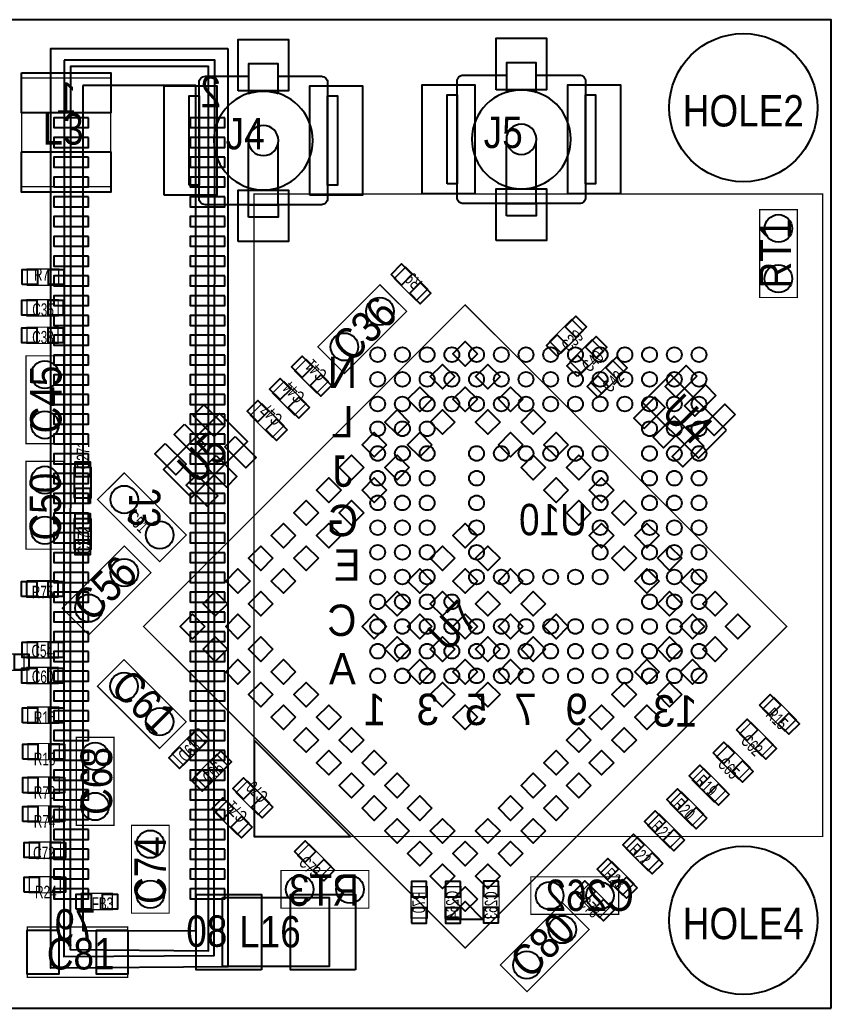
# Model space of a CAD drawing. Extents: x -1181 to 984, y -394 to 394.
# Drawn here: x 338 to 984, y -394 to 394 of the extents above; entities that cross this region are included whole.
import ezdxf
from ezdxf.enums import TextEntityAlignment as Align

# ---------------------------------------------------------------- set-up
doc = ezdxf.new("R2010")
doc.units = 0
for name, color, linetype in [('BG_OUTLINE', 1, 'CONTINUOUS'), ('PG_ASSEMBLY_BOTTOM', 2, 'CONTINUOUS'), ('PG_ASSEMBLY_TOP', 3, 'CONTINUOUS'), ('PIN_BOTTOM', 5, 'CONTINUOUS'), ('PIN_TOP', 4, 'CONTINUOUS'), ('RD_ASSEMBLY_BOTTOM', 6, 'CONTINUOUS'), ('RD_ASSEMBLY_TOP', 7, 'CONTINUOUS')]:
    doc.layers.add(name, color=color, linetype=linetype)

msp = doc.modelspace()

# ---------------------------------------------------------------- linework, layer by layer
at = {"layer": 'BG_OUTLINE'}
msp.add_lwpolyline([(984.25, -393.7), (984.25, 393.7), (-1181.1, 393.7), (-1181.1, -393.7)], close=True, dxfattribs=at)
at = {"layer": 'PG_ASSEMBLY_BOTTOM'}
for points in [[(503.77, 370.74), (503.7, -360.67), (362.8, -361.67), (362.83, 370.74)], [(373.3, 361.45), (373.1, -352.57), (492.7, -351.77), (493.3, 361.45)], [(388.3, 341.45), (388.3, -331.77), (478.2, -331.97), (478.3, 341.45)], [(524.58, -180.09), (524.58, -256.91), (601.39, -256.91)]]:
    msp.add_lwpolyline(points, close=True, dxfattribs=at)
msp.add_lwpolyline([(378.3, 356.45), (378, -346.87), (488.2, -347.87), (488.3, 356.45), (378.3, 356.45), (378.3, 351.45)], dxfattribs=at)
at = {"layer": 'PG_ASSEMBLY_BOTTOM', "const_width": 1}
for points in [[(977.38, -256.91), (977.38, 254.91), (524.62, 254.91), (524.62, -256.91)], [(341.4, -111.5), (316.6, -111.5), (316.6, -124.5), (341.4, -124.5)], [(616, -283.99), (545.99, -283.99), (546, -314), (616, -313.99)], [(745, -319), (815, -319), (815, -289), (745, -289)], [(662.49, -321.75), (662.49, -296.94), (649.49, -296.94), (649.49, -321.75)], [(676.51, -296.94), (676.5, -321.74), (689.51, -321.75), (689.51, -296.94)], [(706.79, -296.65), (706.79, -321.45), (719.78, -321.45), (719.78, -296.65)]]:
    msp.add_lwpolyline(points, close=True, dxfattribs=at)
at = {"layer": 'PG_ASSEMBLY_TOP'}
for points in [[(543.81, 335.05), (543.81, 358.5), (520.19, 358.5), (520.19, 335.05, -0.076601), (532, 336.87, -0.076974)], [(749.31, 336.05), (749.31, 359.5), (725.69, 359.5), (725.69, 336.05, -0.076601), (737.5, 337.87, -0.076974)], [(571.37, 297.5, 1), (492.63, 297.5, 1)], [(776.87, 298.5, 1), (698.13, 298.5, 1)], [(544, 297.5, 1), (520, 297.5, 1)], [(749.5, 298.5, 1), (725.5, 298.5, 1)]]:
    msp.add_lwpolyline(points, format="xyb", close=True, dxfattribs=at)
at = {"layer": 'PG_ASSEMBLY_TOP', "const_width": 1}
for points in [[(339.57, 347.31), (339.57, 260.69), (410.43, 260.69), (410.43, 347.31)], [(957.2, 242.47), (957.2, 172.46), (927.2, 172.47), (927.2, 242.47)], [(645.4, 196.72), (662.94, 179.19), (653.75, 169.99), (636.21, 187.53)], [(344.09, 195.2), (368.89, 195.2), (368.89, 182.2), (344.09, 182.2)], [(575.33, 133.15), (624.82, 182.65), (646.04, 161.44), (596.54, 111.94)], [(368.55, 157.8), (343.75, 157.8), (343.75, 170.8), (368.55, 170.8)], [(948.82, -89.59), (692.71, 166.53), (436.59, -89.59), (692.71, -345.7)], [(759.95, 137.47), (777.49, 155), (786.68, 145.81), (769.15, 128.27)], [(368.47, 135.8), (343.67, 135.8), (343.67, 148.8), (368.47, 148.8)], [(776.22, 121.2), (793.75, 138.74), (802.95, 129.55), (785.41, 112.01)], [(343, 56), (343, 126), (373, 126), (373, 56)], [(574.55, 96.45), (557.01, 113.99), (566.21, 123.18), (583.74, 105.65)], [(792.48, 104.94), (810.02, 122.48), (819.21, 113.28), (801.67, 95.75)], [(556.87, 78.78), (539.34, 96.31), (548.53, 105.5), (566.06, 87.97)], [(539.19, 61.1), (521.66, 78.63), (530.85, 87.83), (548.39, 70.29)], [(373, 42), (373, -28), (343, -28), (343, 42)], [(449.46, -37.97), (399.96, 11.53), (421.18, 32.74), (470.68, -16.75)], [(442.52, -46.72), (393.02, -96.22), (371.81, -75.01), (421.31, -25.51)], [(368.69, -114.7), (343.89, -114.7), (343.89, -101.7), (368.69, -101.7)], [(449.34, -186.72), (399.84, -137.23), (421.06, -116.01), (470.55, -165.51)], [(368.45, -135.2), (343.65, -135.2), (343.65, -122.2), (368.45, -122.2)], [(938.85, -146.23), (956.39, -163.76), (947.19, -172.95), (929.66, -155.42)], [(344.23, -153.8), (369.03, -153.8), (369.03, -166.8), (344.23, -166.8)], [(920.47, -166.02), (938, -183.56), (928.81, -192.75), (911.27, -175.22)], [(485.94, -182.57), (468.4, -200.11), (459.21, -190.92), (476.75, -173.38)], [(413, -178), (413, -248), (383, -248), (383, -178)], [(344.61, -182.8), (369.41, -182.8), (369.41, -195.8), (344.61, -195.8)], [(902.08, -184.41), (919.62, -201.95), (910.43, -211.14), (892.89, -193.6)], [(503.93, -200.72), (486.4, -218.25), (477.22, -209.06), (494.75, -191.53)], [(891.09, -229.47), (873.55, -211.94), (882.75, -202.74), (900.28, -220.28)], [(344.6, -209.5), (369.4, -209.5), (369.4, -222.5), (344.6, -222.5)], [(527.75, -239.47), (510.21, -221.94), (519.4, -212.75), (536.94, -230.28)], [(511.28, -255.31), (493.74, -237.76), (502.93, -228.57), (520.47, -246.12)], [(873.42, -248.16), (855.88, -230.62), (865.07, -221.43), (882.61, -238.96)], [(344.6, -232.5), (369.4, -232.5), (369.4, -245.5), (344.6, -245.5)], [(855.73, -265.82), (838.2, -248.28), (847.39, -239.09), (864.93, -256.63)], [(427, -318), (427, -248), (457, -248), (457, -318)], [(838.36, -284.22), (820.82, -266.68), (830.01, -257.49), (847.55, -275.02)], [(370.43, -274.2), (345.63, -274.2), (345.63, -261.2), (370.43, -261.2)], [(568.43, -262.99), (585.97, -280.53), (576.78, -289.71), (559.24, -272.17)], [(817.96, -303.59), (800.42, -286.06), (809.62, -276.86), (827.15, -294.4)], [(345.59, -288.8), (370.39, -288.8), (370.39, -301.8), (345.59, -301.8)], [(791.24, -294.84), (808.77, -312.38), (799.58, -321.57), (782.04, -304.03)], [(386.94, -302.26), (411.74, -302.26), (411.74, -315.26), (386.94, -315.26)], [(791.41, -331), (741.91, -380.5), (720.7, -359.29), (770.2, -309.79)], [(344, -329), (424, -329), (424, -369), (344, -369)]]:
    msp.add_lwpolyline(points, close=True, dxfattribs=at)
at = {"layer": 'PG_ASSEMBLY_TOP'}
for points in [[(543.81, 348.68), (578.18, 348.68, -0.414214), (583.18, 343.68), (583.18, 251.32, -0.414214), (578.18, 246.32), (485.82, 246.32, -0.414214), (480.82, 251.32), (480.82, 343.68, -0.414214), (485.82, 348.68)], [(749.31, 349.68), (783.68, 349.68, -0.414214), (788.68, 344.68), (788.68, 252.32, -0.414214), (783.68, 247.32), (691.32, 247.32, -0.414214), (686.32, 252.32), (686.32, 344.68, -0.414214), (691.32, 349.68)]]:
    msp.add_lwpolyline(points, format="xyb", dxfattribs=at)
for points in [[(485.82, 348.68), (520.19, 348.68)], [(691.32, 349.68), (725.69, 349.68)], [(520.19, 246.32), (520.19, 295.37)], [(543.81, 246.32), (543.81, 295.37)], [(725.69, 247.32), (725.69, 296.37)], [(749.31, 247.32), (749.31, 296.37)]]:
    msp.add_lwpolyline(points, dxfattribs=at)
for points in [[(473, 262), (473, 333), (480.82, 333), (480.82, 262)], [(583.18, 262), (583.18, 333), (591, 333), (591, 262)], [(678.5, 263), (678.5, 334), (686.32, 334), (686.32, 263)], [(788.68, 263), (788.68, 334), (796.5, 334), (796.5, 263)], [(520.19, 236.5), (520.19, 246.32), (543.81, 246.32), (543.81, 236.5)], [(725.69, 237.5), (725.69, 247.32), (749.31, 247.32), (749.31, 237.5)], [(900.81, 66.68), (856.26, 111.23), (833.98, 88.95), (878.53, 44.41)], [(497.07, 79.94), (452.52, 35.4), (474.79, 13.12), (519.34, 57.67)], [(381.5, 12.6), (381.5, 37.4), (394.5, 37.4), (394.5, 12.6)], [(394.5, -3.6), (394.5, -28.4), (381.5, -28.4), (381.5, -3.6)], [(343.6, -53.2), (368.4, -53.2), (368.4, -66.2), (343.6, -66.2)], [(499.5, -305.5), (584.5, -305.5), (584.5, -360.5), (499.5, -360.5)], [(706.85, -322.93), (678.56, -322.93), (692.71, -308.79)]]:
    msp.add_lwpolyline(points, close=True, dxfattribs=at)
at = {"layer": 'PIN_BOTTOM'}
for points in [[(392.8, 315.625), (365.24, 315.625), (365.24, 307.755), (392.8, 307.755)], [(501.36, 315.625), (473.8, 315.625), (473.8, 307.755), (501.36, 307.755)], [(392.8, 299.875), (365.24, 299.875), (365.24, 292.005), (392.8, 292.005)], [(501.36, 299.875), (473.8, 299.875), (473.8, 292.005), (501.36, 292.005)], [(392.8, 284.125), (365.24, 284.125), (365.24, 276.255), (392.8, 276.255)], [(501.36, 284.125), (473.8, 284.125), (473.8, 276.255), (501.36, 276.255)], [(392.8, 268.375), (365.24, 268.375), (365.24, 260.505), (392.8, 260.505)], [(501.36, 268.375), (473.8, 268.375), (473.8, 260.505), (501.36, 260.505)], [(392.8, 252.625), (365.24, 252.625), (365.24, 244.755), (392.8, 244.755)], [(501.36, 252.625), (473.8, 252.625), (473.8, 244.755), (501.36, 244.755)], [(392.8, 236.885), (365.24, 236.885), (365.24, 229.015), (392.8, 229.015)], [(501.36, 236.885), (473.8, 236.885), (473.8, 229.015), (501.36, 229.015)], [(392.8, 221.135), (365.24, 221.135), (365.24, 213.265), (392.8, 213.265)], [(501.36, 221.135), (473.8, 221.135), (473.8, 213.265), (501.36, 213.265)], [(392.8, 205.385), (365.24, 205.385), (365.24, 197.515), (392.8, 197.515)], [(501.36, 205.385), (473.8, 205.385), (473.8, 197.515), (501.36, 197.515)], [(392.8, 189.635), (365.24, 189.635), (365.24, 181.765), (392.8, 181.765)], [(501.36, 189.635), (473.8, 189.635), (473.8, 181.765), (501.36, 181.765)], [(392.8, 173.885), (365.24, 173.885), (365.24, 166.015), (392.8, 166.015)], [(501.36, 173.885), (473.8, 173.885), (473.8, 166.015), (501.36, 166.015)], [(392.8, 158.145), (365.24, 158.145), (365.24, 150.275), (392.8, 150.275)], [(501.36, 158.145), (473.8, 158.145), (473.8, 150.275), (501.36, 150.275)], [(392.8, 142.395), (365.24, 142.395), (365.24, 134.525), (392.8, 134.525)], [(501.36, 142.395), (473.8, 142.395), (473.8, 134.525), (501.36, 134.525)], [(392.8, 126.645), (365.24, 126.645), (365.24, 118.775), (392.8, 118.775)], [(501.36, 126.645), (473.8, 126.645), (473.8, 118.775), (501.36, 118.775)], [(392.8, 110.895), (365.24, 110.895), (365.24, 103.025), (392.8, 103.025)], [(501.36, 110.895), (473.8, 110.895), (473.8, 103.025), (501.36, 103.025)], [(392.8, 95.145), (365.24, 95.145), (365.24, 87.275), (392.8, 87.275)], [(501.36, 95.145), (473.8, 95.145), (473.8, 87.275), (501.36, 87.275)], [(392.8, 79.405), (365.24, 79.405), (365.24, 71.535), (392.8, 71.535)], [(501.36, 79.405), (473.8, 79.405), (473.8, 71.535), (501.36, 71.535)], [(392.8, 63.655), (365.24, 63.655), (365.24, 55.785), (392.8, 55.785)], [(501.36, 63.655), (473.8, 63.655), (473.8, 55.785), (501.36, 55.785)], [(392.8, 47.905), (365.24, 47.905), (365.24, 40.035), (392.8, 40.035)], [(501.36, 47.905), (473.8, 47.905), (473.8, 40.035), (501.36, 40.035)], [(392.8, 32.155), (365.24, 32.155), (365.24, 24.285), (392.8, 24.285)], [(501.36, 32.155), (473.8, 32.155), (473.8, 24.285), (501.36, 24.285)], [(392.8, 16.405), (365.24, 16.405), (365.24, 8.535), (392.8, 8.535)], [(501.36, 16.405), (473.8, 16.405), (473.8, 8.535), (501.36, 8.535)], [(392.8, 0.665), (365.24, 0.665), (365.24, -7.205), (392.8, -7.205)], [(501.36, 0.665), (473.8, 0.665), (473.8, -7.205), (501.36, -7.205)], [(392.8, -15.085), (365.24, -15.085), (365.24, -22.955), (392.8, -22.955)], [(501.36, -15.085), (473.8, -15.085), (473.8, -22.955), (501.36, -22.955)], [(392.8, -30.835), (365.24, -30.835), (365.24, -38.705), (392.8, -38.705)], [(501.36, -30.835), (473.8, -30.835), (473.8, -38.705), (501.36, -38.705)], [(392.8, -46.585), (365.24, -46.585), (365.24, -54.455), (392.8, -54.455)], [(501.36, -46.585), (473.8, -46.585), (473.8, -54.455), (501.36, -54.455)], [(392.8, -62.335), (365.24, -62.335), (365.24, -70.205), (392.8, -70.205)], [(501.36, -62.335), (473.8, -62.335), (473.8, -70.205), (501.36, -70.205)], [(392.8, -78.075), (365.24, -78.075), (365.24, -85.945), (392.8, -85.945)], [(501.36, -78.075), (473.8, -78.075), (473.8, -85.945), (501.36, -85.945)], [(392.8, -93.825), (365.24, -93.825), (365.24, -101.695), (392.8, -101.695)], [(501.36, -93.825), (473.8, -93.825), (473.8, -101.695), (501.36, -101.695)], [(392.8, -109.575), (365.24, -109.575), (365.24, -117.445), (392.8, -117.445)], [(501.36, -109.575), (473.8, -109.575), (473.8, -117.445), (501.36, -117.445)], [(345.51, -124), (345.51, -112), (333.51, -112), (333.51, -124)], [(392.8, -125.325), (365.24, -125.325), (365.24, -133.195), (392.8, -133.195)], [(501.36, -125.325), (473.8, -125.325), (473.8, -133.195), (501.36, -133.195)], [(392.8, -141.075), (365.24, -141.075), (365.24, -148.945), (392.8, -148.945)], [(501.36, -141.075), (473.8, -141.075), (473.8, -148.945), (501.36, -148.945)], [(392.8, -156.815), (365.24, -156.815), (365.24, -164.685), (392.8, -164.685)], [(501.36, -156.815), (473.8, -156.815), (473.8, -164.685), (501.36, -164.685)], [(392.8, -172.565), (365.24, -172.565), (365.24, -180.435), (392.8, -180.435)], [(501.36, -172.565), (473.8, -172.565), (473.8, -180.435), (501.36, -180.435)], [(392.8, -188.315), (365.24, -188.315), (365.24, -196.185), (392.8, -196.185)], [(501.36, -188.315), (473.8, -188.315), (473.8, -196.185), (501.36, -196.185)], [(392.8, -204.065), (365.24, -204.065), (365.24, -211.935), (392.8, -211.935)], [(501.36, -204.065), (473.8, -204.065), (473.8, -211.935), (501.36, -211.935)], [(392.8, -219.815), (365.24, -219.815), (365.24, -227.685), (392.8, -227.685)], [(501.36, -219.815), (473.8, -219.815), (473.8, -227.685), (501.36, -227.685)], [(392.8, -235.555), (365.24, -235.555), (365.24, -243.425), (392.8, -243.425)], [(501.36, -235.555), (473.8, -235.555), (473.8, -243.425), (501.36, -243.425)], [(392.8, -251.305), (365.24, -251.305), (365.24, -259.175), (392.8, -259.175)], [(501.36, -251.305), (473.8, -251.305), (473.8, -259.175), (501.36, -259.175)], [(392.8, -267.055), (365.24, -267.055), (365.24, -274.925), (392.8, -274.925)], [(501.36, -267.055), (473.8, -267.055), (473.8, -274.925), (501.36, -274.925)], [(392.8, -282.805), (365.24, -282.805), (365.24, -290.675), (392.8, -290.675)], [(501.36, -282.805), (473.8, -282.805), (473.8, -290.675), (501.36, -290.675)], [(392.8, -298.555), (365.24, -298.555), (365.24, -306.425), (392.8, -306.425)], [(501.36, -298.555), (473.8, -298.555), (473.8, -306.425), (501.36, -306.425)], [(650, -304.83), (662, -304.83), (662, -292.83), (650, -292.83)], [(689, -292.83), (677, -292.83), (677, -304.83), (689, -304.83)], [(719.29, -292.54), (707.29, -292.54), (707.29, -304.54), (719.29, -304.54)], [(650, -325.85), (662, -325.85), (662, -313.85), (650, -313.85)], [(689, -313.85), (677, -313.85), (677, -325.85), (689, -325.85)], [(719.29, -313.56), (707.29, -313.56), (707.29, -325.56), (719.29, -325.56)]]:
    msp.add_lwpolyline(points, close=True, dxfattribs=at)
for centre, radius in [((914.25, 323.7), 59.055), ((623.05, 126.95), 5.905), ((642.73, 126.95), 5.905), ((662.42, 126.95), 5.905), ((682.1, 126.95), 5.905), ((701.79, 126.95), 5.905), ((721.47, 126.95), 5.905), ((741.16, 126.95), 5.905), ((760.84, 126.95), 5.905), ((780.53, 126.95), 5.905), ((800.21, 126.95), 5.905), ((819.9, 126.95), 5.905), ((839.58, 126.95), 5.905), ((859.27, 126.95), 5.905), ((878.95, 126.95), 5.905), ((623.05, 107.27), 5.905), ((642.73, 107.27), 5.905), ((662.42, 107.27), 5.905), ((682.1, 107.27), 5.905), ((701.79, 107.27), 5.905), ((721.47, 107.27), 5.905), ((741.16, 107.27), 5.905), ((760.84, 107.27), 5.905), ((780.53, 107.27), 5.905), ((800.21, 107.27), 5.905), ((819.9, 107.27), 5.905), ((839.58, 107.27), 5.905), ((859.27, 107.27), 5.905), ((878.95, 107.27), 5.905), ((623.05, 87.58), 5.905), ((642.73, 87.58), 5.905), ((662.42, 87.58), 5.905), ((682.1, 87.58), 5.905), ((701.79, 87.58), 5.905), ((721.47, 87.58), 5.905), ((741.16, 87.58), 5.905), ((760.84, 87.58), 5.905), ((780.53, 87.58), 5.905), ((800.21, 87.58), 5.905), ((819.9, 87.58), 5.905), ((839.58, 87.58), 5.905), ((859.27, 87.58), 5.905), ((878.95, 87.58), 5.905), ((623.05, 67.9), 5.905), ((642.73, 67.9), 5.905), ((662.42, 67.9), 5.905), ((839.58, 67.9), 5.905), ((859.27, 67.9), 5.905), ((878.95, 67.9), 5.905), ((623.05, 48.21), 5.905), ((642.73, 48.21), 5.905), ((662.42, 48.21), 5.905), ((701.79, 48.21), 5.905), ((721.47, 48.21), 5.905), ((741.16, 48.21), 5.905), ((760.84, 48.21), 5.905), ((780.53, 48.21), 5.905), ((800.21, 48.21), 5.905), ((839.58, 48.21), 5.905), ((859.27, 48.21), 5.905), ((878.95, 48.21), 5.905), ((623.05, 28.53), 5.905), ((642.73, 28.53), 5.905), ((662.42, 28.53), 5.905), ((701.79, 28.53), 5.905), ((800.21, 28.53), 5.905), ((839.58, 28.53), 5.905), ((859.27, 28.53), 5.905), ((878.95, 28.53), 5.905), ((623.05, 8.84), 5.905), ((642.73, 8.84), 5.905), ((662.42, 8.84), 5.905), ((701.79, 8.84), 5.905), ((800.21, 8.84), 5.905), ((839.58, 8.84), 5.905), ((859.27, 8.84), 5.905), ((878.95, 8.84), 5.905), ((623.05, -10.84), 5.905), ((642.73, -10.84), 5.905), ((662.42, -10.84), 5.905), ((701.79, -10.84), 5.905), ((800.21, -10.84), 5.905), ((839.58, -10.84), 5.905), ((859.27, -10.84), 5.905), ((878.95, -10.84), 5.905), ((623.05, -30.53), 5.905), ((642.73, -30.53), 5.905), ((662.42, -30.53), 5.905), ((701.79, -30.53), 5.905), ((800.21, -30.53), 5.905), ((839.58, -30.53), 5.905), ((859.27, -30.53), 5.905), ((878.95, -30.53), 5.905), ((623.05, -50.21), 5.905), ((642.73, -50.21), 5.905), ((662.42, -50.21), 5.905), ((701.79, -50.21), 5.905), ((721.47, -50.21), 5.905), ((741.16, -50.21), 5.905), ((760.84, -50.21), 5.905), ((780.53, -50.21), 5.905), ((800.21, -50.21), 5.905), ((839.58, -50.21), 5.905), ((859.27, -50.21), 5.905), ((878.95, -50.21), 5.905), ((623.05, -69.9), 5.905), ((642.73, -69.9), 5.905), ((662.42, -69.9), 5.905), ((682.1, -69.9), 5.905), ((839.58, -69.9), 5.905), ((859.27, -69.9), 5.905), ((878.95, -69.9), 5.905), ((623.05, -89.58), 5.905), ((642.73, -89.58), 5.905), ((662.42, -89.58), 5.905), ((682.1, -89.58), 5.905), ((701.79, -89.58), 5.905), ((721.47, -89.58), 5.905), ((741.16, -89.58), 5.905), ((760.84, -89.58), 5.905), ((780.53, -89.58), 5.905), ((800.21, -89.58), 5.905), ((819.9, -89.58), 5.905), ((839.58, -89.58), 5.905), ((859.27, -89.58), 5.905), ((878.95, -89.58), 5.905), ((623.05, -109.27), 5.905), ((642.73, -109.27), 5.905), ((662.42, -109.27), 5.905), ((682.1, -109.27), 5.905), ((701.79, -109.27), 5.905), ((721.47, -109.27), 5.905), ((741.16, -109.27), 5.905), ((760.84, -109.27), 5.905), ((780.53, -109.27), 5.905), ((800.21, -109.27), 5.905), ((819.9, -109.27), 5.905), ((839.58, -109.27), 5.905), ((859.27, -109.27), 5.905), ((878.95, -109.27), 5.905), ((623.05, -128.95), 5.905), ((642.73, -128.95), 5.905), ((662.42, -128.95), 5.905), ((682.1, -128.95), 5.905), ((701.79, -128.95), 5.905), ((721.47, -128.95), 5.905), ((741.16, -128.95), 5.905), ((760.84, -128.95), 5.905), ((780.53, -128.95), 5.905), ((800.21, -128.95), 5.905), ((819.9, -128.95), 5.905), ((839.58, -128.95), 5.905), ((859.27, -128.95), 5.905), ((878.95, -128.95), 5.905), ((914.25, -323.7), 59.055), ((561, -299), 11), ((601, -299), 11), ((760, -304), 11), ((800, -304), 11)]:
    msp.add_circle(centre, radius, dxfattribs=at)
at = {"layer": 'PIN_TOP'}
for points in [[(512, 337), (512, 378), (552, 378), (552, 337)], [(717.5, 338), (717.5, 379), (757.5, 379), (757.5, 338)], [(339.5, 351.5), (410.5, 351.5), (410.5, 319.5), (339.5, 319.5)], [(453, 254), (453, 341), (495, 341), (495, 254)], [(569, 254), (569, 341), (611, 341), (611, 254)], [(658.5, 255), (658.5, 342), (700.5, 342), (700.5, 255)], [(774.5, 255), (774.5, 342), (816.5, 342), (816.5, 255)], [(339.5, 288.5), (410.5, 288.5), (410.5, 256.5), (339.5, 256.5)], [(512, 217), (512, 258), (552, 258), (552, 217)], [(717.5, 218), (717.5, 259), (757.5, 259), (757.5, 218)], [(633.654719, 190.79), (642.14, 199.275281), (650.625281, 190.79), (642.14, 182.304719)], [(339.98, 182.7), (339.98, 194.7), (351.98, 194.7), (351.98, 182.7)], [(361, 182.7), (361, 194.7), (373, 194.7), (373, 182.7)], [(648.514719, 175.93), (657, 184.415281), (665.485281, 175.93), (657, 167.444719)], [(351.64, 170.3), (351.64, 158.3), (339.64, 158.3), (339.64, 170.3)], [(372.66, 170.3), (372.66, 158.3), (360.66, 158.3), (360.66, 170.3)], [(780.75, 140.584719), (772.264719, 149.07), (780.75, 157.555281), (789.235281, 149.07)], [(351.56, 148.3), (351.56, 136.3), (339.56, 136.3), (339.56, 148.3)], [(372.58, 148.3), (372.58, 136.3), (360.58, 136.3), (360.58, 148.3)], [(765.89, 125.724719), (757.404719, 134.21), (765.89, 142.695281), (774.375281, 134.21)], [(702.453931, 127.55), (692.71, 117.806069), (682.966069, 127.55), (692.71, 137.293931)], [(797.01, 124.314719), (788.524719, 132.8), (797.01, 141.285281), (805.495281, 132.8)], [(782.15, 109.454719), (773.664719, 117.94), (782.15, 126.425281), (790.635281, 117.94)], [(571.435281, 117.25), (562.95, 108.764719), (554.464719, 117.25), (562.95, 125.735281)], [(684.363931, 109.45), (674.62, 99.706069), (664.876069, 109.45), (674.62, 119.193931)], [(720.543931, 109.45), (710.8, 99.706069), (701.056069, 109.45), (710.8, 119.193931)], [(813.27, 108.054719), (804.784719, 116.54), (813.27, 125.025281), (821.755281, 116.54)], [(877.146397, 109.835466), (860.444534, 93.133603), (852.093603, 101.484534), (868.795466, 118.186397)], [(586.295281, 102.39), (577.81, 93.904719), (569.324719, 102.39), (577.81, 110.875281)], [(553.755281, 99.57), (545.27, 91.084719), (536.784719, 99.57), (545.27, 108.055281)], [(798.41, 93.194719), (789.924719, 101.68), (798.41, 110.165281), (806.895281, 101.68)], [(892.456397, 94.525466), (875.754534, 77.823603), (867.403603, 86.174534), (884.105466, 102.876397)], [(666.263931, 91.36), (656.52, 81.616069), (646.776069, 91.36), (656.52, 101.103931)], [(702.453931, 91.36), (692.71, 81.616069), (682.966069, 91.36), (692.71, 101.103931)], [(738.643931, 91.36), (728.9, 81.616069), (719.156069, 91.36), (728.9, 101.103931)], [(484.534534, 86.896397), (501.236397, 70.194534), (492.885466, 61.843603), (476.183603, 78.545466)], [(536.075281, 81.89), (527.59, 73.404719), (519.104719, 81.89), (527.59, 90.375281)], [(568.615281, 84.71), (560.13, 76.224719), (551.644719, 84.71), (560.13, 93.195281)], [(852.086397, 84.775466), (835.384534, 68.073603), (827.033603, 76.424534), (843.735466, 93.126397)], [(907.766397, 79.215466), (891.064534, 62.513603), (882.713603, 70.864534), (899.415466, 87.566397)], [(648.173931, 73.26), (638.43, 63.516069), (628.686069, 73.26), (638.43, 83.003931)], [(684.363931, 73.26), (674.62, 63.516069), (664.876069, 73.26), (674.62, 83.003931)], [(720.543931, 73.26), (710.8, 63.516069), (701.056069, 73.26), (710.8, 83.003931)], [(756.733931, 73.26), (746.99, 63.516069), (737.246069, 73.26), (746.99, 83.003931)], [(469.224534, 71.586397), (485.926397, 54.884534), (477.575466, 46.533603), (460.873603, 63.235466)], [(550.935281, 67.03), (542.45, 58.544719), (533.964719, 67.03), (542.45, 75.515281)], [(867.396397, 69.465466), (850.694534, 52.763603), (842.343603, 61.114534), (859.045466, 77.816397)], [(630.073931, 55.17), (620.33, 45.426069), (610.586069, 55.17), (620.33, 64.913931)], [(666.263931, 55.17), (656.52, 45.426069), (646.776069, 55.17), (656.52, 64.913931)], [(738.643931, 55.17), (728.9, 45.426069), (719.156069, 55.17), (728.9, 64.913931)], [(774.833931, 55.17), (765.09, 45.426069), (755.346069, 55.17), (765.09, 64.913931)], [(453.914534, 56.276397), (470.616397, 39.574534), (462.265466, 31.223603), (445.563603, 47.925466)], [(509.594534, 61.836397), (526.296397, 45.134534), (517.945466, 36.783603), (501.243603, 53.485466)], [(882.706397, 54.155466), (866.004534, 37.453603), (857.653603, 45.804534), (874.355466, 62.506397)], [(394, 29.51), (382, 29.51), (382, 41.51), (394, 41.51)], [(494.284534, 46.526397), (510.986397, 29.824534), (502.635466, 21.473603), (485.933603, 38.175466)], [(611.983931, 37.07), (602.24, 27.326069), (592.496069, 37.07), (602.24, 46.813931)], [(648.173931, 37.07), (638.43, 27.326069), (628.686069, 37.07), (638.43, 46.813931)], [(756.733931, 37.07), (746.99, 27.326069), (737.246069, 37.07), (746.99, 46.813931)], [(792.923931, 37.07), (783.18, 27.326069), (773.436069, 37.07), (783.18, 46.813931)], [(478.974534, 31.216397), (495.676397, 14.514534), (487.325466, 6.163603), (470.623603, 22.865466)], [(593.883931, 18.98), (584.14, 9.236069), (574.396069, 18.98), (584.14, 28.723931)], [(630.073931, 18.98), (620.33, 9.236069), (610.586069, 18.98), (620.33, 28.723931)], [(774.833931, 18.98), (765.09, 9.236069), (755.346069, 18.98), (765.09, 28.723931)], [(811.023931, 18.98), (801.28, 9.236069), (791.536069, 18.98), (801.28, 28.723931)], [(394, 8.49), (382, 8.49), (382, 20.49), (394, 20.49)], [(575.793931, 0.88), (566.05, -8.863931), (556.306069, 0.88), (566.05, 10.623931)], [(611.983931, 0.88), (602.24, -8.863931), (592.496069, 0.88), (602.24, 10.623931)], [(792.923931, 0.88), (783.18, -8.863931), (773.436069, 0.88), (783.18, 10.623931)], [(829.113931, 0.88), (819.37, -8.863931), (809.626069, 0.88), (819.37, 10.623931)], [(382, 0.51), (394, 0.51), (394, -11.49), (382, -11.49)], [(557.693931, -17.21), (547.95, -26.953931), (538.206069, -17.21), (547.95, -7.466069)], [(593.883931, -17.21), (584.14, -26.953931), (574.396069, -17.21), (584.14, -7.466069)], [(702.453931, -17.21), (692.71, -26.953931), (682.966069, -17.21), (692.71, -7.466069)], [(811.023931, -17.21), (801.28, -26.953931), (791.536069, -17.21), (801.28, -7.466069)], [(847.213931, -17.21), (837.47, -26.953931), (827.726069, -17.21), (837.47, -7.466069)], [(382, -20.51), (394, -20.51), (394, -32.51), (382, -32.51)], [(539.603931, -35.31), (529.86, -45.053931), (520.116069, -35.31), (529.86, -25.566069)], [(575.793931, -35.31), (566.05, -45.053931), (556.306069, -35.31), (566.05, -25.566069)], [(684.363931, -35.31), (674.62, -45.053931), (664.876069, -35.31), (674.62, -25.566069)], [(720.543931, -35.31), (710.8, -45.053931), (701.056069, -35.31), (710.8, -25.566069)], [(829.113931, -35.31), (819.37, -45.053931), (809.626069, -35.31), (819.37, -25.566069)], [(865.303931, -35.31), (855.56, -45.053931), (845.816069, -35.31), (855.56, -25.566069)], [(521.503931, -53.4), (511.76, -63.143931), (502.016069, -53.4), (511.76, -43.656069)], [(557.693931, -53.4), (547.95, -63.143931), (538.206069, -53.4), (547.95, -43.656069)], [(666.263931, -53.4), (656.52, -63.143931), (646.776069, -53.4), (656.52, -43.656069)], [(702.453931, -53.4), (692.71, -63.143931), (682.966069, -53.4), (692.71, -43.656069)], [(738.643931, -53.4), (728.9, -63.143931), (719.156069, -53.4), (728.9, -43.656069)], [(847.213931, -53.4), (837.47, -63.143931), (827.726069, -53.4), (837.47, -43.656069)], [(883.403931, -53.4), (873.66, -63.143931), (863.916069, -53.4), (873.66, -43.656069)], [(339.49, -65.7), (339.49, -53.7), (351.49, -53.7), (351.49, -65.7)], [(360.51, -65.7), (360.51, -53.7), (372.51, -53.7), (372.51, -65.7)], [(503.413931, -71.5), (493.67, -81.243931), (483.926069, -71.5), (493.67, -61.756069)], [(539.603931, -71.5), (529.86, -81.243931), (520.116069, -71.5), (529.86, -61.756069)], [(648.173931, -71.5), (638.43, -81.243931), (628.686069, -71.5), (638.43, -61.756069)], [(684.363931, -71.5), (674.62, -81.243931), (664.876069, -71.5), (674.62, -61.756069)], [(720.543931, -71.5), (710.8, -81.243931), (701.056069, -71.5), (710.8, -61.756069)], [(756.733931, -71.5), (746.99, -81.243931), (737.246069, -71.5), (746.99, -61.756069)], [(865.303931, -71.5), (855.56, -81.243931), (845.816069, -71.5), (855.56, -61.756069)], [(901.493931, -71.5), (891.75, -81.243931), (882.006069, -71.5), (891.75, -61.756069)], [(485.313931, -89.59), (475.57, -99.333931), (465.826069, -89.59), (475.57, -79.846069)], [(521.503931, -89.59), (511.76, -99.333931), (502.016069, -89.59), (511.76, -79.846069)], [(630.073931, -89.59), (620.33, -99.333931), (610.586069, -89.59), (620.33, -79.846069)], [(666.263931, -89.59), (656.52, -99.333931), (646.776069, -89.59), (656.52, -79.846069)], [(702.453931, -89.59), (692.71, -99.333931), (682.966069, -89.59), (692.71, -79.846069)], [(738.643931, -89.59), (728.9, -99.333931), (719.156069, -89.59), (728.9, -79.846069)], [(774.833931, -89.59), (765.09, -99.333931), (755.346069, -89.59), (765.09, -79.846069)], [(883.403931, -89.59), (873.66, -99.333931), (863.916069, -89.59), (873.66, -79.846069)], [(919.593931, -89.59), (909.85, -99.333931), (900.106069, -89.59), (909.85, -79.846069)], [(351.78, -102.2), (351.78, -114.2), (339.78, -114.2), (339.78, -102.2)], [(372.8, -102.2), (372.8, -114.2), (360.8, -114.2), (360.8, -102.2)], [(503.413931, -107.68), (493.67, -117.423931), (483.926069, -107.68), (493.67, -97.936069)], [(539.603931, -107.68), (529.86, -117.423931), (520.116069, -107.68), (529.86, -97.936069)], [(648.173931, -107.68), (638.43, -117.423931), (628.686069, -107.68), (638.43, -97.936069)], [(684.363931, -107.68), (674.62, -117.423931), (664.876069, -107.68), (674.62, -97.936069)], [(720.543931, -107.68), (710.8, -117.423931), (701.056069, -107.68), (710.8, -97.936069)], [(756.733931, -107.68), (746.99, -117.423931), (737.246069, -107.68), (746.99, -97.936069)], [(865.303931, -107.68), (855.56, -117.423931), (845.816069, -107.68), (855.56, -97.936069)], [(901.493931, -107.68), (891.75, -117.423931), (882.006069, -107.68), (891.75, -97.936069)], [(521.503931, -125.78), (511.76, -135.523931), (502.016069, -125.78), (511.76, -116.036069)], [(557.693931, -125.78), (547.95, -135.523931), (538.206069, -125.78), (547.95, -116.036069)], [(666.263931, -125.78), (656.52, -135.523931), (646.776069, -125.78), (656.52, -116.036069)], [(702.453931, -125.78), (692.71, -135.523931), (682.966069, -125.78), (692.71, -116.036069)], [(738.643931, -125.78), (728.9, -135.523931), (719.156069, -125.78), (728.9, -116.036069)], [(847.213931, -125.78), (837.47, -135.523931), (827.726069, -125.78), (837.47, -116.036069)], [(883.403931, -125.78), (873.66, -135.523931), (863.916069, -125.78), (873.66, -116.036069)], [(351.54, -122.7), (351.54, -134.7), (339.54, -134.7), (339.54, -122.7)], [(372.56, -122.7), (372.56, -134.7), (360.56, -134.7), (360.56, -122.7)], [(539.603931, -143.87), (529.86, -153.613931), (520.116069, -143.87), (529.86, -134.126069)], [(575.793931, -143.87), (566.05, -153.613931), (556.306069, -143.87), (566.05, -134.126069)], [(684.363931, -143.87), (674.62, -153.613931), (664.876069, -143.87), (674.62, -134.126069)], [(720.543931, -143.87), (710.8, -153.613931), (701.056069, -143.87), (710.8, -134.126069)], [(829.113931, -143.87), (819.37, -153.613931), (809.626069, -143.87), (819.37, -134.126069)], [(865.303931, -143.87), (855.56, -153.613931), (845.816069, -143.87), (855.56, -134.126069)], [(927.104719, -152.16), (935.59, -143.674719), (944.075281, -152.16), (935.59, -160.645281)], [(340.12, -166.3), (340.12, -154.3), (352.12, -154.3), (352.12, -166.3)], [(361.14, -166.3), (361.14, -154.3), (373.14, -154.3), (373.14, -166.3)], [(557.693931, -161.97), (547.95, -171.713931), (538.206069, -161.97), (547.95, -152.226069)], [(593.883931, -161.97), (584.14, -171.713931), (574.396069, -161.97), (584.14, -152.226069)], [(702.453931, -161.97), (692.71, -171.713931), (682.966069, -161.97), (692.71, -152.226069)], [(811.023931, -161.97), (801.28, -171.713931), (791.536069, -161.97), (801.28, -152.226069)], [(847.213931, -161.97), (837.47, -171.713931), (827.726069, -161.97), (837.47, -152.226069)], [(908.724719, -171.96), (917.21, -163.474719), (925.695281, -171.96), (917.21, -180.445281)], [(941.964719, -167.02), (950.45, -158.534719), (958.935281, -167.02), (950.45, -175.505281)], [(480.01, -170.824719), (488.495281, -179.31), (480.01, -187.795281), (471.524719, -179.31)], [(575.793931, -180.06), (566.05, -189.803931), (556.306069, -180.06), (566.05, -170.316069)], [(611.983931, -180.06), (602.24, -189.803931), (592.496069, -180.06), (602.24, -170.316069)], [(792.923931, -180.06), (783.18, -189.803931), (773.436069, -180.06), (783.18, -170.316069)], [(829.113931, -180.06), (819.37, -189.803931), (809.626069, -180.06), (819.37, -170.316069)], [(923.584719, -186.82), (932.07, -178.334719), (940.555281, -186.82), (932.07, -195.305281)], [(340.5, -195.3), (340.5, -183.3), (352.5, -183.3), (352.5, -195.3)], [(361.52, -195.3), (361.52, -183.3), (373.52, -183.3), (373.52, -195.3)], [(465.15, -185.684719), (473.635281, -194.17), (465.15, -202.655281), (456.664719, -194.17)], [(498.01, -188.964719), (506.495281, -197.45), (498.01, -205.935281), (489.524719, -197.45)], [(593.883931, -198.16), (584.14, -207.903931), (574.396069, -198.16), (584.14, -188.416069)], [(630.073931, -198.16), (620.33, -207.903931), (610.586069, -198.16), (620.33, -188.416069)], [(774.833931, -198.16), (765.09, -207.903931), (755.346069, -198.16), (765.09, -188.416069)], [(811.023931, -198.16), (801.28, -207.903931), (791.536069, -198.16), (801.28, -188.416069)], [(890.334719, -190.34), (898.82, -181.854719), (907.305281, -190.34), (898.82, -198.825281)], [(905.194719, -205.2), (913.68, -196.714719), (922.165281, -205.2), (913.68, -213.685281)], [(483.15, -203.824719), (491.635281, -212.31), (483.15, -220.795281), (474.664719, -212.31)], [(887.975281, -208.68), (879.49, -217.165281), (871.004719, -208.68), (879.49, -200.194719)], [(340.49, -222), (340.49, -210), (352.49, -210), (352.49, -222)], [(361.51, -222), (361.51, -210), (373.51, -210), (373.51, -222)], [(524.625281, -218.68), (516.14, -227.165281), (507.654719, -218.68), (516.14, -210.194719)], [(611.983931, -216.25), (602.24, -225.993931), (592.496069, -216.25), (602.24, -206.506069)], [(648.173931, -216.25), (638.43, -225.993931), (628.686069, -216.25), (638.43, -206.506069)], [(756.733931, -216.25), (746.99, -225.993931), (737.246069, -216.25), (746.99, -206.506069)], [(792.923931, -216.25), (783.18, -225.993931), (773.436069, -216.25), (783.18, -206.506069)], [(870.295281, -227.36), (861.81, -235.845281), (853.324719, -227.36), (861.81, -218.874719)], [(902.835281, -223.54), (894.35, -232.025281), (885.864719, -223.54), (894.35, -215.054719)], [(508.145281, -234.51), (499.66, -242.995281), (491.174719, -234.51), (499.66, -226.024719)], [(539.485281, -233.54), (531, -242.025281), (522.514719, -233.54), (531, -225.054719)], [(630.073931, -234.35), (620.33, -244.093931), (610.586069, -234.35), (620.33, -224.606069)], [(666.263931, -234.35), (656.52, -244.093931), (646.776069, -234.35), (656.52, -224.606069)], [(738.643931, -234.35), (728.9, -244.093931), (719.156069, -234.35), (728.9, -224.606069)], [(774.833931, -234.35), (765.09, -244.093931), (755.346069, -234.35), (765.09, -224.606069)], [(340.49, -245), (340.49, -233), (352.49, -233), (352.49, -245)], [(361.51, -245), (361.51, -233), (373.51, -233), (373.51, -245)], [(885.155281, -242.22), (876.67, -250.705281), (868.184719, -242.22), (876.67, -233.734719)], [(523.005281, -249.37), (514.52, -257.855281), (506.034719, -249.37), (514.52, -240.884719)], [(648.173931, -252.44), (638.43, -262.183931), (628.686069, -252.44), (638.43, -242.696069)], [(684.363931, -252.44), (674.62, -262.183931), (664.876069, -252.44), (674.62, -242.696069)], [(720.543931, -252.44), (710.8, -262.183931), (701.056069, -252.44), (710.8, -242.696069)], [(756.733931, -252.44), (746.99, -262.183931), (737.246069, -252.44), (746.99, -242.696069)], [(852.615281, -245.03), (844.13, -253.515281), (835.644719, -245.03), (844.13, -236.544719)], [(867.475281, -259.89), (858.99, -268.375281), (850.504719, -259.89), (858.99, -251.404719)], [(835.235281, -263.42), (826.75, -271.905281), (818.264719, -263.42), (826.75, -254.934719)], [(353.52, -261.7), (353.52, -273.7), (341.52, -273.7), (341.52, -261.7)], [(374.54, -261.7), (374.54, -273.7), (362.54, -273.7), (362.54, -261.7)], [(556.694719, -268.93), (565.18, -260.444719), (573.665281, -268.93), (565.18, -277.415281)], [(666.263931, -270.54), (656.52, -280.283931), (646.776069, -270.54), (656.52, -260.796069)], [(702.453931, -270.54), (692.71, -280.283931), (682.966069, -270.54), (692.71, -260.796069)], [(738.643931, -270.54), (728.9, -280.283931), (719.156069, -270.54), (728.9, -260.796069)], [(571.554719, -283.79), (580.04, -275.304719), (588.525281, -283.79), (580.04, -292.275281)], [(814.845281, -282.8), (806.36, -291.285281), (797.874719, -282.8), (806.36, -274.314719)], [(850.095281, -278.28), (841.61, -286.765281), (833.124719, -278.28), (841.61, -269.794719)], [(684.363931, -288.63), (674.62, -298.373931), (664.876069, -288.63), (674.62, -278.886069)], [(720.543931, -288.63), (710.8, -298.373931), (701.056069, -288.63), (710.8, -278.886069)], [(341.48, -301.3), (341.48, -289.3), (353.48, -289.3), (353.48, -301.3)], [(362.5, -301.3), (362.5, -289.3), (374.5, -289.3), (374.5, -301.3)], [(829.705281, -297.66), (821.22, -306.145281), (812.734719, -297.66), (821.22, -289.174719)], [(702.453931, -306.73), (692.71, -316.473931), (682.966069, -306.73), (692.71, -296.986069)], [(779.494719, -300.77), (787.98, -292.284719), (796.465281, -300.77), (787.98, -309.255281)], [(382.83, -314.76), (382.83, -302.76), (394.83, -302.76), (394.83, -314.76)], [(403.85, -314.76), (403.85, -302.76), (415.85, -302.76), (415.85, -314.76)], [(530.5, -363), (478.5, -363), (478.5, -303), (530.5, -303)], [(605.5, -363), (553.5, -363), (553.5, -303), (605.5, -303)], [(794.354719, -315.63), (802.84, -307.144719), (811.325281, -315.63), (802.84, -324.115281)], [(369, -331.5), (369, -366.5), (344, -366.5), (344, -331.5)], [(424, -331.5), (424, -366.5), (399, -366.5), (399, -331.5)]]:
    msp.add_lwpolyline(points, close=True, dxfattribs=at)
for centre, radius in [((914.25, 323.7), 59.055), ((942.19, 227.46), 11), ((942.19, 187.46), 11), ((624.82, 161.43), 11), ((596.54, 133.15), 11), ((358, 111), 11), ((358, 71), 11), ((358, 27), 11), ((421.18, 11.53), 11), ((358, -13), 11), ((449.46, -16.75), 11), ((421.3, -46.72), 11), ((393.02, -75), 11), ((421.06, -137.23), 11), ((449.34, -165.51), 11), ((398, -193), 11), ((398, -233), 11), ((442, -263), 11), ((914.25, -323.7), 59.055), ((442, -303), 11), ((770.19, -331), 11), ((741.91, -359.28), 11)]:
    msp.add_circle(centre, radius, dxfattribs=at)

# ---------------------------------------------------------------- texts
at = {"layer": 'PG_ASSEMBLY_BOTTOM', "text_generation_flag": 2, "width": 0.88}
for s, p in [('2', (498.3, 323.97)), ('1', (383.3, 318.97)), ('79', (398.3, -339.77)), ('80', (503.3, -344.77))]:
    msp.add_text(s, height=25, dxfattribs=at).set_placement(p)
at = {"layer": 'PG_ASSEMBLY_BOTTOM', "text_generation_flag": 2, "width": 0.96}
for s, p in [('N', (594.96, 100.43)), ('L', (594.96, 61.06)), ('J', (594.96, 21.69)), ('G', (594.96, -17.66)), ('E', (598.89, -53.09)), ('C', (594.56, -97.15)), ('A', (594.96, -135.77)), ('1', (620.76, -168.23)), ('3', (662.97, -168.15)), ('5', (701.47, -168.15)), ('7', (740.72, -168.15)), ('9', (781.55, -168.15)), ('13', (860.09, -169.33))]:
    msp.add_text(s, height=25, dxfattribs=at).set_placement(p, align=Align.CENTER)
at = {"layer": 'RD_ASSEMBLY_BOTTOM', "text_generation_flag": 2}
for s, height, width, p in [('J3', 25, 0.88, (449.97, 4.6)), ('R70', 10, 0.7, (660.74, -309.4)), ('C264', 10, 0.7, (687.54, -311.3)), ('C263', 10, 0.7, (718.34, -311.7))]:
    msp.add_text(s, height=height, rotation=90, dxfattribs=dict(at, width=width)).set_placement(p, align=Align.CENTER)
at = {"layer": 'RD_ASSEMBLY_BOTTOM', "text_generation_flag": 2, "width": 0.88}
for s, p in [('U10', (762.6, -16.93)), ('RT3', (580.2, -312.13)), ('C262', (791.9, -316.24))]:
    msp.add_text(s, height=25, dxfattribs=at).set_placement(p, align=Align.CENTER)
at = {"layer": 'RD_ASSEMBLY_TOP'}
for s, height, width, p in [('HOLE2', 25, 0.88, (914.25, 308.7)), ('R7', 10, 0.7, (355.3, 185.8)), ('C35', 10, 0.7, (356.56, 157.83)), ('C38', 10, 0.7, (356.48, 135.83)), ('R75', 10, 0.7, (356.2, -67.2)), ('C54', 10, 0.7, (355.9, -114.1)), ('C60', 10, 0.7, (356.2, -134.6)), ('R16', 10, 0.7, (357.8, -167.3)), ('R18', 10, 0.7, (357.8, -200.13)), ('R73', 10, 0.7, (357.79, -226.83)), ('R74', 10, 0.7, (357.79, -249.83)), ('C72', 10, 0.7, (357.2, -275.1)), ('R24', 10, 0.7, (358.78, -306.13)), ('FB3', 10, 0.7, (403.8, -315.4)), ('HOLE4', 25, 0.88, (914.25, -338.7)), ('C81', 25, 0.88, (386.5, -362.83))]:
    msp.add_text(s, height=height, dxfattribs=dict(at, width=width)).set_placement(p, align=Align.CENTER)
at = {"layer": 'RD_ASSEMBLY_TOP', "width": 0.88}
for s, p in [('L3', (356.1, 294.27)), ('J4', (502, 290.5)), ('J5', (707.5, 291.5)), ('L16', (512.7, -345.24))]:
    msp.add_text(s, height=25, dxfattribs=at).set_placement(p)
at = {"layer": 'RD_ASSEMBLY_TOP'}
for s, height, rotation, width, p in [('RT1', 25, 90, 0.88, (952.2, 207.47)), ('R9', 10, 135, 0.7, (655.23, 188.93)), ('C36', 25, 45, 0.88, (621.09, 138.6)), ('C39', 10, 45, 0.7, (781.53, 134.54)), ('C40', 10, 45, 0.7, (797.8, 118.28)), ('C41', 10, 135, 0.7, (577.48, 118.03)), ('C45', 25, 90, 0.88, (371.24, 91.2)), ('C42', 10, 45, 0.7, (814.06, 102.01)), ('C44', 10, 135, 0.7, (559.8, 100.36)), ('C47', 10, 135, 0.7, (542.12, 82.68)), ('C271', 10, 90, 0.7, (393.4, 46.8)), ('C50', 25, 90, 0.88, (370.84, 5.9)), ('C51', 10, 315, 0.7, (428.25, -9.68)), ('C272', 10, 90, 0.7, (394, -20.9)), ('C56', 25, 45, 0.88, (414.24, -67.94)), ('U7', 25, 45, 0.88, (691.59, -97.69)), ('C61', 25, 315, 0.88, (428.13, -158.44)), ('R15', 10, 315, 0.7, (937.66, -166.54)), ('C63', 10, 45, 0.7, (476.34, -192.34)), ('C62', 10, 315, 0.7, (917.54, -187.6)), ('C68', 25, 90, 0.88, (411.54, -212.7)), ('C65', 10, 315, 0.7, (899.15, -205.99)), ('C66', 10, 45, 0.7, (495.54, -209.64)), ('R19', 10, 315, 0.7, (881.24, -219.97)), ('C70', 10, 135, 0.7, (530.67, -217.89)), ('C71', 10, 135, 0.7, (514.19, -233.73)), ('R20', 10, 315, 0.7, (863.56, -238.66)), ('R21', 10, 315, 0.7, (845.88, -256.32)), ('C74', 25, 90, 0.88, (454.33, -283.6)), ('R22', 10, 315, 0.7, (828.5, -274.72)), ('C73', 10, 315, 0.7, (565.5, -284.57)), ('R23', 10, 315, 0.7, (808.11, -294.09)), ('C78', 10, 315, 0.7, (788.31, -316.42)), ('C80', 25, 45, 0.88, (763.12, -352.22))]:
    msp.add_text(s, height=height, rotation=rotation, dxfattribs=dict(at, width=width)).set_placement(p, align=Align.CENTER)
at = {"layer": 'RD_ASSEMBLY_TOP', "width": 0.88}
for s, rotation, p in [('U4', 315, (847.87, 80.14)), ('U5', 45, (479.06, 22.47))]:
    msp.add_text(s, height=25, rotation=rotation, dxfattribs=at).set_placement(p)

doc.saveas('drawing.dxf')
